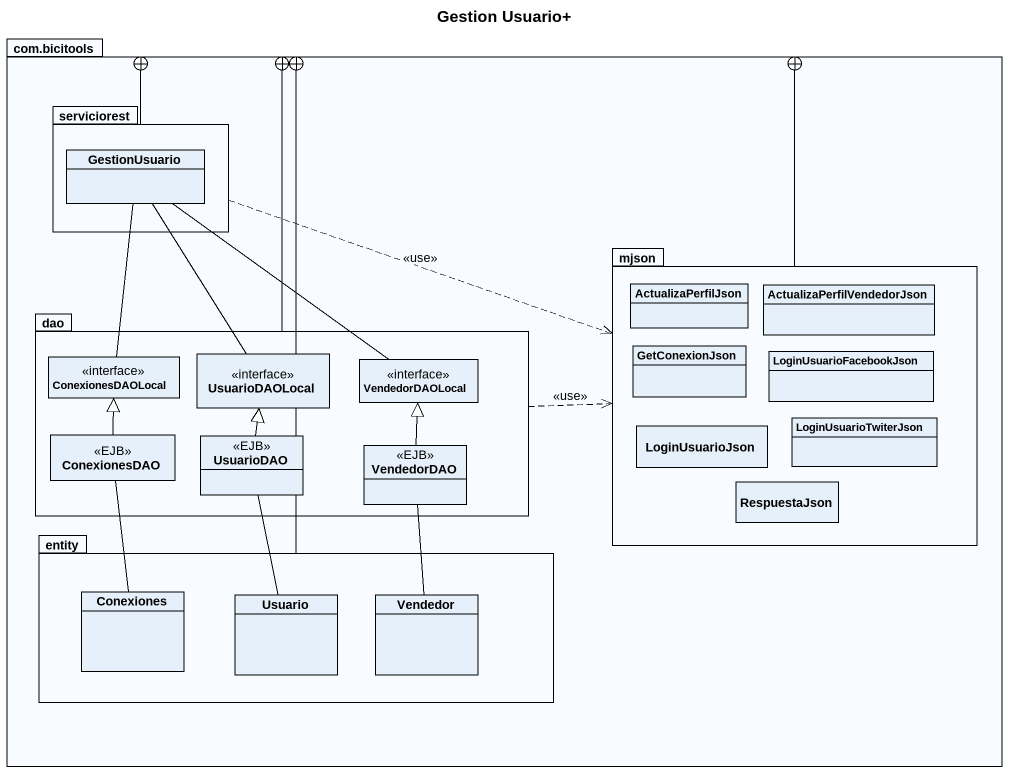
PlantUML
@startuml
title Gestion Usuario+
hide circle
hide empty members
package "com.bicitools" as com_bicitools {
  package serviciorest {
    class GestionUsuario
  }
  package mjson {
    class ActualizaPerfilJson
    class ActualizaPerfilVendedorJson
    class GetConexionJson
    class LoginUsuarioFacebookJson
    class LoginUsuarioJson
    class LoginUsuarioTwiterJson
    class RespuestaJson
  }
  package dao {
    class ConexionesDAOLocal <<interface>>
    class UsuarioDAOLocal <<interface>>
    class VendedorDAOLocal <<interface>>
    class ConexionesDAO <<EJB>>
    class UsuarioDAO <<EJB>>
    class VendedorDAO <<EJB>>
  }
  package "entity" as entity_ {
    class Conexiones
    class Usuario
    class Vendedor
  }
}
serviciorest --+ com_bicitools
serviciorest .right.> mjson : <<use>>
GestionUsuario -- ConexionesDAOLocal
GestionUsuario -- UsuarioDAOLocal
GestionUsuario -- VendedorDAOLocal
mjson -left-+ com_bicitools
dao -right-+ com_bicitools
dao .right.> mjson : <<use>>
ConexionesDAO -up-|> ConexionesDAOLocal
ConexionesDAO -- Conexiones
UsuarioDAO -up-|> UsuarioDAOLocal
UsuarioDAO -- Usuario
VendedorDAO -up-|> VendedorDAOLocal
VendedorDAO -- Vendedor
entity_ -up-+ com_bicitools
@enduml
